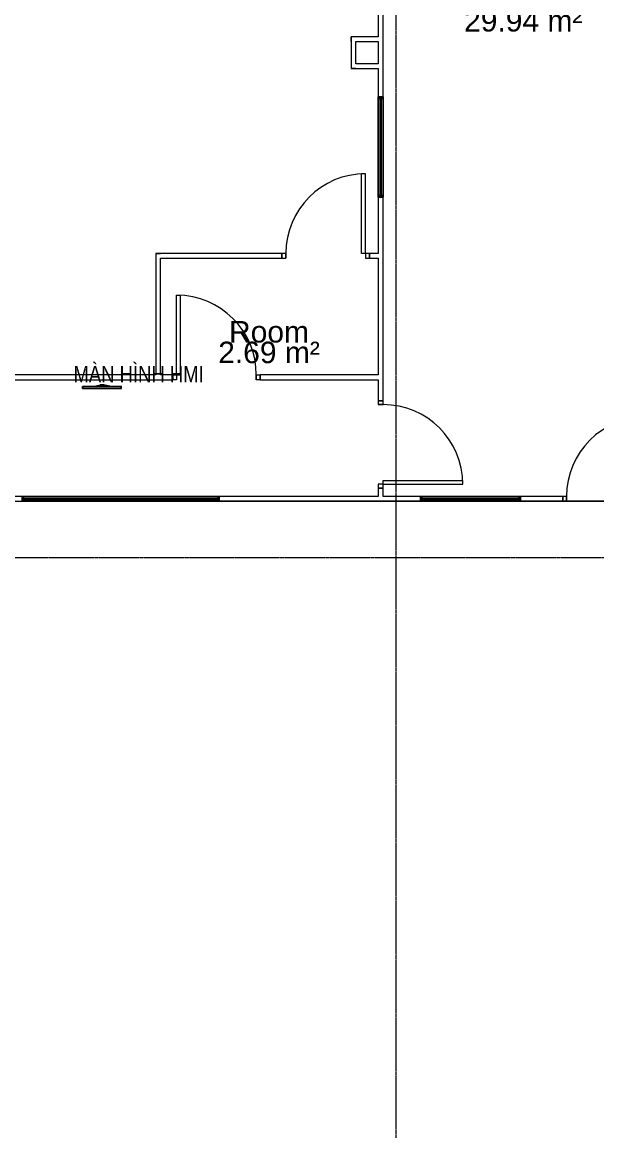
# Model space of a CAD drawing. Header units: millimetres. Extents: x -22227 to 20164, y 15335 to 61747.
# Drawn here: x -649 to 5268, y 38541 to 49946 of the extents above; entities that cross this region are included whole.
import ezdxf

# ---------------------------------------------------------------- set-up
doc = ezdxf.new("R2010")
doc.units = ezdxf.units.MM
doc.linetypes.add('Grid Line', pattern=[22.225, 12.7, -3.175, 3.175, -3.175])
for name, color, linetype, lineweight in [('A-AREA-IDEN', 7, 'Continuous', 9), ('A-DETL-GENF', 7, 'Continuous', 5), ('A-WALL', 7, 'Continuous', 9), ('E-ELEC-FIXT', 7, 'Continuous', 5), ('G-ANNO-TEXT', 7, 'Continuous', 9), ('S-GRID', 7, 'Continuous', 9)]:
    doc.layers.add(name, color=color, linetype=linetype, lineweight=lineweight)
for name, color, linetype, lineweight, true_color in [('A-DOOR', 5, 'Continuous', 9, 0x0000ff), ('A-FLOR', 7, 'Continuous', 9, 0x007f00), ('A-GLAZ', 7, 'Continuous', 9, 0x00007f)]:
    doc.layers.add(name, color=color, linetype=linetype, lineweight=lineweight, true_color=true_color)
doc.styles.add('Arial_1', font='arial.ttf', dxfattribs={"width": 0.8, "height": 170})
doc.styles.add('Arial_3', font='arial.ttf', dxfattribs={"height": 221})

# ---------------------------------------------------------------- blocks, each defined once
blk = doc.blocks.new('Cư_a đơn - _D5 _900x2200__TrongNha-1164426-MẶT BẰNG BỐ TRÍ THIẾT BỊ')
at = {"layer": 'A-DETL-GENF', "color": 253, "lineweight": 9, "true_color": 0xaaaaaa}
for p, q in [((370, 25), (370, 845)), ((410, 845), (370, 845)), ((410, 25), (410, 845)), ((410, 25), (370, 25))]:
    blk.add_line(p, q, dxfattribs=at)
blk.add_arc((410, 25), 820, 90, 180, dxfattribs=at)
at = {"layer": 'A-DOOR', "color": 161, "true_color": 0xaaaaff}
for p, q in [((-410, 25), (-450, 25)), ((-410, -25), (-410, 25)), ((450, 25), (410, 25)), ((410, 25), (410, -25)), ((-450, -25), (-410, -25)), ((410, -25), (450, -25))]:
    blk.add_line(p, q, dxfattribs=at)
at = {"layer": 'A-DOOR', "color": 254, "true_color": 0xccccff}
for p, q in [((-450, 25), (-450, -25)), ((-410, 25), (-450, 25)), ((-410, 25), (-410, -25)), ((410, 25), (410, -25)), ((450, 25), (410, 25)), ((450, -25), (450, 25)), ((-450, -25), (-410, -25)), ((410, -25), (450, -25))]:
    blk.add_line(p, q, dxfattribs=at)
at = {"layer": 'A-DOOR', "color": 254, "true_color": 0xe0e0ff}
for p, q in [((-450, 25), (-450, -25)), ((450, 25), (450, -25))]:
    blk.add_line(p, q, dxfattribs=at)
blk = doc.blocks.new('AK_OViewTuongPanel - 1000x1200-V6-MẶT BẰNG BỐ TRÍ THIẾT BỊ')
at = {"layer": 'A-GLAZ', "color": 254, "true_color": 0xe0e0ef}
for p, q in [((-515, 25), (-500, 25)), ((-500, 25), (-500, 5)), ((500, 25), (515, 25)), ((500, 5), (500, 25)), ((-500, -25), (-515, -25)), ((-500, -5), (-500, -25)), ((500, -25), (500, -5)), ((515, -25), (500, -25))]:
    blk.add_line(p, q, dxfattribs=at)
at = {"layer": 'A-GLAZ', "color": 7, "true_color": 0xececf5}
for p, q in [((-515, -25), (-515, 25)), ((-500, -5), (-500, 5)), ((-500, 5), (-500, -5)), ((500, 5), (500, -5)), ((500, -5), (500, 5)), ((515, 25), (515, -25))]:
    blk.add_line(p, q, dxfattribs=at)
at = {"layer": 'A-GLAZ', "color": 9, "true_color": 0xaaaad4}
for p, q in [((-515, 25), (-515, -25)), ((-500, 25), (-515, 25)), ((500, 25), (-500, 25)), ((-500, -25), (-500, 25)), ((500, 5), (-500, 5)), ((-500, 5), (-500, -5)), ((515, 25), (500, 25)), ((500, 25), (500, -25)), ((500, -5), (500, 5)), ((515, -25), (515, 25)), ((-515, -25), (-500, -25)), ((-500, -5), (500, -5)), ((-500, -25), (500, -25)), ((500, -25), (515, -25))]:
    blk.add_line(p, q, dxfattribs=at)
at = {"layer": 'A-GLAZ', "color": 254, "true_color": 0xcccce5}
for p, q in [((-500, 25), (500, 25)), ((-500, 5), (500, 5)), ((500, -5), (-500, -5)), ((500, -25), (-500, -25))]:
    blk.add_line(p, q, dxfattribs=at)
blk = doc.blocks.new('AK_OViewTuongPanel - 1000x1200-V9-MẶT BẰNG BỐ TRÍ THIẾT BỊ')
at = {"layer": 'A-GLAZ', "true_color": 0xaaaaaa}
h = blk.add_hatch(dxfattribs=at)
h.set_pattern_fill('FP_4', color=253, style=0, pattern_type=2)
h.set_pattern_definition([(127.5, (48661.94, -3042.8), (-166.40024, -5.44026), [11.4, -119.868, 11.4, -135.412, -140.335]), (127.5, (48661.94, -3042.8), (-166.40024, -5.44026), [-278.079, 11.4, -128.935]), (97.5, (48661.94, -3042.8), (-243.7204, 152.8377), [11.4, -59.416, 11.4, -106.914, -45.339]), (97.5, (48661.94, -3042.8), (-243.7204, 152.8377), [-189.128, 11.4, -33.939]), (57.5, (48661.94, -3149.02), (-0.48855, 268.9374), [11.4, -31.78, 11.4, -144.048, -202.946]), (57.5, (48661.94, -3149.02), (-0.48855, 268.9374), [-198.628, 11.4, -191.546]), (47.5, (48661.94, -3149.02), (-75.7959, 259.6092), [11.4, -10.19, 11.4, -90.505, -116.586]), (47.5, (48661.94, -3149.02), (-75.7959, 259.6092), [-123.495, 11.4, -105.186])])
h.paths.add_polyline_path([(515, -25), (515, 25), (500, 25), (500, -25)])
h.paths.add_polyline_path([(-500, 25), (-515, 25), (-515, -25), (-500, -25)])
at = {"layer": 'A-GLAZ', "color": 254, "true_color": 0xe0e0ef}
for p, q in [((-515, 25), (-500, 25)), ((-500, 25), (-500, 5)), ((500, 25), (515, 25)), ((500, 5), (500, 25)), ((-500, -25), (-515, -25)), ((-500, -5), (-500, -25)), ((500, -25), (500, -5)), ((515, -25), (500, -25))]:
    blk.add_line(p, q, dxfattribs=at)
at = {"layer": 'A-GLAZ', "color": 7, "true_color": 0xececf5}
for p, q in [((-515, -25), (-515, 25)), ((-500, -5), (-500, 5)), ((-500, 5), (-500, -5)), ((500, 5), (500, -5)), ((500, -5), (500, 5)), ((515, 25), (515, -25))]:
    blk.add_line(p, q, dxfattribs=at)
at = {"layer": 'A-GLAZ', "color": 9, "true_color": 0xaaaad4}
for p, q in [((-515, 25), (-515, -25)), ((-500, 25), (-515, 25)), ((500, 25), (-500, 25)), ((-500, -25), (-500, 25)), ((500, 5), (-500, 5)), ((-500, 5), (-500, -5)), ((515, 25), (500, 25)), ((500, 25), (500, -25)), ((500, -5), (500, 5)), ((515, -25), (515, 25)), ((-515, -25), (-500, -25)), ((-500, -5), (500, -5)), ((-500, -25), (500, -25)), ((500, -25), (515, -25))]:
    blk.add_line(p, q, dxfattribs=at)
at = {"layer": 'A-GLAZ', "color": 254, "true_color": 0xcccce5}
for p, q in [((-500, 25), (500, 25)), ((-500, 5), (500, 5)), ((500, -5), (-500, -5)), ((500, -25), (-500, -25))]:
    blk.add_line(p, q, dxfattribs=at)
blk = doc.blocks.new('AK_OViewTuongPanel - 2000x1200-V23-MẶT BẰNG BỐ TRÍ THIẾT BỊ')
at = {"layer": 'A-GLAZ', "color": 9, "true_color": 0xaaaad4}
for p, q in [((-1015, 25), (-1015, -25)), ((-1000, 25), (-1015, 25)), ((-1000, -25), (-1000, 25)), ((1000, 25), (-1000, 25)), ((1000, 5), (-1000, 5)), ((-1000, 5), (-1000, -5)), ((1015, 25), (1000, 25)), ((1000, 25), (1000, -25)), ((1000, -5), (1000, 5)), ((1015, -25), (1015, 25)), ((-1015, -25), (-1000, -25)), ((-1000, -5), (1000, -5)), ((-1000, -25), (1000, -25)), ((1000, -25), (1015, -25))]:
    blk.add_line(p, q, dxfattribs=at)
at = {"layer": 'A-GLAZ', "color": 7, "true_color": 0xececf5}
for p, q in [((-1015, -25), (-1015, 25)), ((-1000, -5), (-1000, 5)), ((-1000, 5), (-1000, -5)), ((1000, 5), (1000, -5)), ((1000, -5), (1000, 5)), ((1015, 25), (1015, -25))]:
    blk.add_line(p, q, dxfattribs=at)
at = {"layer": 'A-GLAZ', "color": 254, "true_color": 0xe0e0ef}
for p, q in [((-1015, 25), (-1000, 25)), ((-1000, 25), (-1000, 5)), ((1000, 25), (1015, 25)), ((1000, 5), (1000, 25)), ((-1000, -25), (-1015, -25)), ((-1000, -5), (-1000, -25)), ((1000, -25), (1000, -5)), ((1015, -25), (1000, -25))]:
    blk.add_line(p, q, dxfattribs=at)
at = {"layer": 'A-GLAZ', "color": 254, "true_color": 0xcccce5}
for p, q in [((-1000, 25), (1000, 25)), ((-1000, 5), (1000, 5)), ((1000, -5), (-1000, -5)), ((1000, -25), (-1000, -25))]:
    blk.add_line(p, q, dxfattribs=at)
blk = doc.blocks.new('Cư_a đơn - _D5 _900x2200__TrongNha-1164036-MẶT BẰNG BỐ TRÍ THIẾT BỊ')
at = {"layer": 'A-DETL-GENF', "color": 253, "lineweight": 9, "true_color": 0xaaaaaa}
for p, q in [((410, -25), (370, -25)), ((370, -25), (370, -845)), ((410, -25), (410, -845)), ((410, -845), (370, -845))]:
    blk.add_line(p, q, dxfattribs=at)
blk.add_arc((410, -25), 820, 180, 270, dxfattribs=at)
at = {"layer": 'A-DOOR', "color": 254, "true_color": 0xccccff}
for p, q in [((-450, -25), (-450, 25)), ((-450, 25), (-410, 25)), ((-410, -25), (-410, 25)), ((410, 25), (450, 25)), ((410, -25), (410, 25)), ((450, 25), (450, -25)), ((-410, -25), (-450, -25)), ((450, -25), (410, -25))]:
    blk.add_line(p, q, dxfattribs=at)
at = {"layer": 'A-DOOR', "color": 161, "true_color": 0xaaaaff}
for p, q in [((-450, 25), (-410, 25)), ((-410, 25), (-410, -25)), ((410, -25), (410, 25)), ((410, 25), (450, 25)), ((-410, -25), (-450, -25)), ((450, -25), (410, -25))]:
    blk.add_line(p, q, dxfattribs=at)
at = {"layer": 'A-DOOR', "color": 254, "true_color": 0xe0e0ff}
for p, q in [((-450, -25), (-450, 25)), ((450, -25), (450, 25))]:
    blk.add_line(p, q, dxfattribs=at)
blk = doc.blocks.new('TV_LED_Wall_Mount_120_BIMLib - 42_-V168-MẶT BẰNG BỐ TRÍ THIẾT BỊ')
at = {"layer": 'E-ELEC-FIXT', "lineweight": 9}
for p, q in [((-17, 115), (-18, 115)), ((-18, 115), (-17, 115)), ((-17, 115), (-18, 115)), ((-18, 115), (-17, 115)), ((-18, 114), (-18, 115)), ((-18, 114), (-18, 115)), ((-17, 115), (-18, 115)), ((-18, 115), (-17, 115)), ((-17, 115), (-18, 115)), ((-18, 115), (-17, 115)), ((-18, 114), (-18, 115)), ((-18, 114), (-18, 115)), ((-17, 115), (-16, 115)), ((-16, 115), (-17, 115)), ((-17, 115), (-15, 115)), ((-15, 115), (-17, 115)), ((-17, 115), (-17, 114)), ((-17, 114), (-17, 115)), ((-17, 114), (-17, 115)), ((-17, 114), (-17, 115)), ((-17, 115), (-16, 115)), ((-16, 115), (-17, 115)), ((-17, 115), (-15, 115)), ((-15, 115), (-17, 115)), ((-17, 115), (-17, 114)), ((-17, 114), (-17, 115)), ((-17, 114), (-17, 115)), ((-17, 114), (-17, 115)), ((-16, 115), (-15, 115)), ((-15, 115), (-16, 115)), ((-16, 114), (-16, 115)), ((-16, 114), (-16, 115)), ((-16, 115), (-15, 115)), ((-15, 115), (-16, 115)), ((-16, 114), (-16, 115)), ((-16, 114), (-16, 115)), ((-15, 115), (-14, 115)), ((-14, 115), (-15, 115)), ((-15, 115), (-14, 115)), ((-14, 115), (-15, 115)), ((-15, 114), (-15, 115)), ((-15, 114), (-15, 115)), ((-15, 114), (-15, 115)), ((-15, 114), (-15, 115)), ((-15, 115), (-14, 115)), ((-14, 115), (-15, 115)), ((-15, 115), (-14, 115)), ((-14, 115), (-15, 115)), ((-15, 114), (-15, 115)), ((-15, 114), (-15, 115)), ((-15, 114), (-15, 115)), ((-15, 114), (-15, 115)), ((-14, 115), (-13, 115)), ((-13, 115), (-14, 115)), ((-14, 115), (-13, 115)), ((-13, 115), (-14, 115)), ((-14, 114), (-14, 115)), ((-14, 114), (-14, 115)), ((-14, 114), (-14, 115)), ((-14, 114), (-14, 115)), ((-14, 115), (-13, 115)), ((-13, 115), (-14, 115)), ((-14, 115), (-13, 115)), ((-13, 115), (-14, 115)), ((-14, 114), (-14, 115)), ((-14, 114), (-14, 115)), ((-14, 114), (-14, 115)), ((-14, 114), (-14, 115)), ((-13, 115), (-13, 115)), ((-13, 115), (-13, 115)), ((-13, 115), (-12, 115)), ((-12, 115), (-13, 115)), ((-13, 114), (-13, 115)), ((-13, 114), (-13, 115)), ((-13, 114), (-13, 115)), ((-13, 114), (-13, 115)), ((-13, 114), (-13, 115)), ((-13, 115), (-13, 115)), ((-13, 115), (-13, 115)), ((-13, 115), (-12, 115)), ((-12, 115), (-13, 115)), ((-13, 114), (-13, 115)), ((-13, 114), (-13, 115)), ((-13, 114), (-13, 115)), ((-13, 114), (-13, 115)), ((-13, 114), (-13, 115)), ((-12, 114), (-12, 115)), ((-12, 114), (-12, 115)), ((-10, 115), (-11, 115)), ((-11, 115), (-10, 115)), ((-11, 114), (-11, 115)), ((-11, 114), (-11, 115)), ((-10, 115), (-11, 115)), ((-11, 115), (-10, 115)), ((-11, 114), (-11, 115)), ((-11, 114), (-11, 115)), ((-10, 115), (-10, 114)), ((-10, 114), (-10, 115)), ((-10, 115), (-10, 114)), ((-10, 114), (-10, 115)), ((-8, 115), (-9, 115)), ((-9, 115), (-8, 115)), ((-8, 115), (-9, 115)), ((-9, 115), (-9, 115)), ((-9, 115), (-8, 115)), ((-9, 114), (-9, 115)), ((-9, 114), (-9, 115)), ((-9, 114), (-9, 115)), ((-8, 115), (-9, 115)), ((-9, 115), (-8, 115)), ((-8, 115), (-9, 115)), ((-9, 115), (-9, 115)), ((-9, 115), (-8, 115)), ((-9, 114), (-9, 115)), ((-9, 114), (-9, 115)), ((-9, 114), (-9, 115)), ((-7, 115), (-8, 115)), ((-8, 115), (-7, 115)), ((-7, 115), (-8, 115)), ((-8, 115), (-7, 115)), ((-8, 114), (-8, 115)), ((-8, 114), (-8, 115)), ((-8, 114), (-8, 115)), ((-8, 114), (-8, 115)), ((-7, 115), (-8, 115)), ((-8, 115), (-7, 115)), ((-7, 115), (-8, 115)), ((-8, 115), (-7, 115)), ((-8, 114), (-8, 115)), ((-8, 114), (-8, 115)), ((-8, 114), (-8, 115)), ((-8, 114), (-8, 115)), ((-5, 115), (-7, 115)), ((-7, 115), (-7, 115)), ((-7, 115), (-6, 115)), ((-5, 115), (-7, 115)), ((-7, 115), (-7, 115)), ((-7, 115), (-4, 115)), ((-7, 115), (-7, 114)), ((-7, 114), (-7, 115)), ((-7, 114), (-7, 115)), ((-7, 114), (-7, 115)), ((-7, 114), (-7, 115)), ((-7, 114), (-7, 115)), ((-5, 115), (-7, 115)), ((-7, 115), (-7, 115)), ((-7, 115), (-6, 115)), ((-5, 115), (-7, 115)), ((-7, 115), (-7, 115)), ((-7, 115), (-4, 115)), ((-7, 115), (-7, 114)), ((-7, 114), (-7, 115)), ((-7, 114), (-7, 115)), ((-7, 114), (-7, 115)), ((-7, 114), (-7, 115)), ((-7, 114), (-7, 115)), ((-6, 115), (-5, 115)), ((-6, 114), (-6, 115)), ((-6, 115), (-5, 115)), ((-6, 114), (-6, 115)), ((-4, 115), (-5, 115)), ((-5, 115), (-5, 114)), ((-5, 114), (-5, 115)), ((-5, 114), (-5, 115)), ((-5, 114), (-5, 115)), ((-4, 115), (-5, 115)), ((-5, 115), (-5, 114)), ((-5, 114), (-5, 115)), ((-5, 114), (-5, 115)), ((-5, 114), (-5, 115)), ((-4, 114), (-4, 115)), ((-4, 114), (-4, 115)), ((-4, 114), (-4, 115)), ((-4, 114), (-4, 115)), ((2, 115), (-3, 115)), ((-3, 115), (1, 115)), ((-3, 114), (-3, 115)), ((-3, 114), (-3, 115)), ((2, 115), (-3, 115)), ((-3, 115), (1, 115)), ((-3, 114), (-3, 115)), ((-3, 114), (-3, 115)), ((1, 115), (-2, 115)), ((-2, 115), (1, 115)), ((1, 115), (-2, 115)), ((-2, 115), (2, 115)), ((-2, 114), (-2, 115)), ((-2, 114), (-2, 115)), ((-2, 114), (-2, 115)), ((-2, 114), (-2, 115)), ((1, 115), (-2, 115)), ((-2, 115), (1, 115)), ((1, 115), (-2, 115)), ((-2, 115), (2, 115)), ((-2, 114), (-2, 115)), ((-2, 114), (-2, 115)), ((-2, 114), (-2, 115)), ((-2, 114), (-2, 115)), ((1, 114), (1, 115)), ((1, 114), (1, 115)), ((1, 114), (1, 115)), ((1, 114), (1, 115)), ((1, 114), (1, 115)), ((1, 114), (1, 115)), ((1, 114), (1, 115)), ((1, 114), (1, 115)), ((2, 115), (2, 114)), ((2, 114), (2, 115)), ((2, 115), (2, 114)), ((2, 114), (2, 115)), ((4, 115), (3, 115)), ((3, 115), (4, 115)), ((3, 114), (3, 115)), ((3, 114), (3, 115)), ((4, 115), (3, 115)), ((3, 115), (4, 115)), ((3, 114), (3, 115)), ((3, 114), (3, 115)), ((8, 115), (4, 115)), ((4, 115), (8, 115)), ((4, 114), (4, 115)), ((4, 114), (4, 115)), ((4, 114), (4, 115)), ((8, 115), (4, 115)), ((4, 115), (8, 115)), ((4, 114), (4, 115)), ((4, 114), (4, 115)), ((4, 114), (4, 115)), ((8, 115), (8, 115)), ((8, 115), (8, 115)), ((8, 115), (8, 114)), ((8, 114), (8, 115)), ((8, 114), (8, 115)), ((8, 114), (8, 115)), ((8, 114), (8, 115)), ((8, 115), (8, 115)), ((8, 115), (8, 115)), ((8, 115), (8, 114)), ((8, 114), (8, 115)), ((8, 114), (8, 115)), ((8, 114), (8, 115)), ((8, 114), (8, 115)), ((14, 115), (10, 115)), ((10, 115), (14, 115)), ((14, 115), (10, 115)), ((10, 115), (14, 115)), ((14, 115), (10, 115)), ((10, 115), (14, 115)), ((10, 114), (10, 115)), ((10, 114), (10, 115)), ((10, 114), (10, 115)), ((10, 114), (10, 115)), ((10, 114), (10, 115)), ((10, 114), (10, 115)), ((14, 115), (10, 115)), ((10, 115), (14, 115)), ((14, 115), (10, 115)), ((10, 115), (14, 115)), ((14, 115), (10, 115)), ((10, 115), (14, 115)), ((10, 114), (10, 115)), ((10, 114), (10, 115)), ((10, 114), (10, 115)), ((10, 114), (10, 115)), ((10, 114), (10, 115)), ((10, 114), (10, 115)), ((14, 115), (14, 114)), ((14, 114), (14, 115)), ((14, 114), (14, 115)), ((14, 114), (14, 115)), ((14, 114), (14, 115)), ((14, 114), (14, 115)), ((14, 115), (14, 114)), ((14, 114), (14, 115)), ((14, 114), (14, 115)), ((14, 114), (14, 115)), ((14, 114), (14, 115)), ((14, 114), (14, 115)), ((18, 115), (16, 115)), ((16, 115), (17, 115)), ((17, 115), (16, 115)), ((16, 115), (16, 115)), ((16, 115), (17, 115)), ((17, 115), (16, 115)), ((16, 115), (18, 115)), ((16, 114), (16, 115)), ((16, 114), (16, 115)), ((16, 114), (16, 115)), ((16, 114), (16, 115)), ((16, 114), (16, 115)), ((16, 114), (16, 115)), ((18, 115), (16, 115)), ((16, 115), (17, 115)), ((17, 115), (16, 115)), ((16, 115), (16, 115)), ((16, 115), (17, 115)), ((17, 115), (16, 115)), ((16, 115), (18, 115)), ((16, 114), (16, 115)), ((16, 114), (16, 115)), ((16, 114), (16, 115)), ((16, 114), (16, 115)), ((16, 114), (16, 115)), ((16, 114), (16, 115)), ((17, 115), (18, 115)), ((18, 115), (17, 115)), ((17, 115), (18, 115)), ((18, 115), (17, 115)), ((17, 114), (17, 115)), ((17, 114), (17, 115)), ((17, 114), (17, 115)), ((17, 114), (17, 115)), ((17, 115), (18, 115)), ((18, 115), (17, 115)), ((17, 115), (18, 115)), ((18, 115), (17, 115)), ((17, 114), (17, 115)), ((17, 114), (17, 115)), ((17, 114), (17, 115)), ((17, 114), (17, 115)), ((18, 115), (20, 115)), ((19, 115), (18, 115)), ((18, 115), (20, 115)), ((20, 115), (18, 115)), ((18, 115), (18, 114)), ((18, 114), (18, 115)), ((18, 114), (18, 115)), ((18, 114), (18, 115)), ((18, 114), (18, 115)), ((18, 114), (18, 115)), ((18, 115), (20, 115)), ((19, 115), (18, 115)), ((18, 115), (20, 115)), ((20, 115), (18, 115)), ((18, 115), (18, 114)), ((18, 114), (18, 115)), ((18, 114), (18, 115)), ((18, 114), (18, 115)), ((18, 114), (18, 115)), ((18, 114), (18, 115)), ((20, 115), (19, 115)), ((19, 114), (19, 115)), ((20, 115), (19, 115)), ((19, 114), (19, 115)), ((20, 115), (20, 115)), ((20, 115), (21, 115)), ((21, 115), (20, 115)), ((20, 115), (21, 115)), ((21, 115), (20, 115)), ((20, 114), (20, 115)), ((20, 114), (20, 115)), ((20, 114), (20, 115)), ((20, 114), (20, 115)), ((20, 114), (20, 115)), ((20, 115), (20, 115)), ((20, 115), (21, 115)), ((21, 115), (20, 115)), ((20, 115), (21, 115)), ((21, 115), (20, 115)), ((20, 114), (20, 115)), ((20, 114), (20, 115)), ((20, 114), (20, 115)), ((20, 114), (20, 115)), ((20, 114), (20, 115)), ((21, 115), (22, 115)), ((22, 115), (21, 115)), ((21, 114), (21, 115)), ((21, 114), (21, 115)), ((21, 114), (21, 115)), ((21, 115), (22, 115)), ((22, 115), (21, 115)), ((21, 114), (21, 115)), ((21, 114), (21, 115)), ((21, 114), (21, 115)), ((22, 114), (22, 115)), ((22, 114), (22, 115)), ((198, 114), (-202, 114)), ((-202, 114), (198, 114)), ((-202, 114), (-202, 95)), ((-202, 114), (-202, 95)), ((198, 114), (-202, 114)), ((-202, 114), (198, 114)), ((-202, 114), (-202, 95)), ((-202, 114), (-202, 95)), ((198, 95), (-202, 95)), ((-202, 95), (198, 95)), ((198, 95), (-202, 95)), ((-202, 95), (198, 95)), ((195, 114), (-198, 114)), ((-198, 114), (195, 114)), ((-198, 114), (-198, 95)), ((-198, 114), (-198, 95)), ((195, 114), (-198, 114)), ((-198, 114), (195, 114)), ((-198, 114), (-198, 95)), ((-198, 114), (-198, 95)), ((195, 114), (-198, 114)), ((-198, 114), (195, 114)), ((-198, 114), (-198, 95)), ((-198, 114), (-198, 95)), ((195, 114), (-198, 114)), ((-198, 114), (195, 114)), ((-198, 114), (-198, 95)), ((-198, 114), (-198, 95)), ((195, 95), (-198, 95)), ((-198, 95), (195, 95)), ((195, 95), (-198, 95)), ((-198, 95), (195, 95)), ((195, 95), (-198, 95)), ((-198, 95), (195, 95)), ((195, 95), (-198, 95)), ((-198, 95), (195, 95)), ((-97, 95), (-21, 76)), ((-21, 76), (-97, 95)), ((94, 95), (-97, 95)), ((-97, 95), (94, 95)), ((-97, 95), (-21, 76)), ((-21, 76), (-97, 95)), ((94, 95), (-97, 95)), ((-97, 95), (94, 95)), ((-21, 76), (17, 76)), ((17, 76), (-21, 76)), ((-21, 76), (17, 76)), ((17, 76), (-21, 76)), ((-17, 114), (-18, 114)), ((-18, 114), (-17, 114)), ((-17, 114), (-18, 114)), ((-18, 114), (-17, 114)), ((-17, 114), (-18, 114)), ((-18, 114), (-17, 114)), ((-17, 114), (-18, 114)), ((-18, 114), (-17, 114)), ((-17, 114), (-15, 114)), ((-15, 114), (-17, 114)), ((-17, 114), (-16, 114)), ((-16, 114), (-17, 114)), ((-17, 114), (-15, 114)), ((-15, 114), (-17, 114)), ((-17, 114), (-16, 114)), ((-16, 114), (-17, 114)), ((-16, 114), (-15, 114)), ((-15, 114), (-16, 114)), ((-16, 114), (-15, 114)), ((-15, 114), (-16, 114)), ((-15, 114), (-14, 114)), ((-14, 114), (-15, 114)), ((-15, 114), (-14, 114)), ((-14, 114), (-15, 114)), ((-15, 114), (-14, 114)), ((-14, 114), (-15, 114)), ((-15, 114), (-14, 114)), ((-14, 114), (-15, 114)), ((-14, 114), (-13, 114)), ((-13, 114), (-14, 114)), ((-14, 114), (-13, 114)), ((-13, 114), (-14, 114)), ((-14, 114), (-13, 114)), ((-13, 114), (-14, 114)), ((-14, 114), (-13, 114)), ((-13, 114), (-14, 114)), ((-13, 114), (-12, 114)), ((-12, 114), (-13, 114)), ((-13, 114), (-13, 114)), ((-13, 114), (-13, 114)), ((-13, 114), (-12, 114)), ((-12, 114), (-13, 114)), ((-13, 114), (-13, 114)), ((-13, 114), (-13, 114)), ((-10, 114), (-11, 114)), ((-11, 114), (-10, 114)), ((-10, 114), (-11, 114)), ((-11, 114), (-10, 114)), ((-8, 114), (-9, 114)), ((-9, 114), (-9, 114)), ((-9, 114), (-8, 114)), ((-8, 114), (-9, 114)), ((-9, 114), (-8, 114)), ((-8, 114), (-9, 114)), ((-9, 114), (-9, 114)), ((-9, 114), (-8, 114)), ((-8, 114), (-9, 114)), ((-9, 114), (-8, 114)), ((-7, 114), (-8, 114)), ((-8, 114), (-7, 114)), ((-7, 114), (-8, 114)), ((-8, 114), (-7, 114)), ((-7, 114), (-8, 114)), ((-8, 114), (-7, 114)), ((-7, 114), (-8, 114)), ((-8, 114), (-7, 114)), ((-4, 114), (-7, 114)), ((-7, 114), (-7, 114)), ((-7, 114), (-5, 114)), ((-6, 114), (-7, 114)), ((-7, 114), (-7, 114)), ((-7, 114), (-5, 114)), ((-4, 114), (-7, 114)), ((-7, 114), (-7, 114)), ((-7, 114), (-5, 114)), ((-6, 114), (-7, 114)), ((-7, 114), (-7, 114)), ((-7, 114), (-5, 114)), ((-5, 114), (-6, 114)), ((-5, 114), (-6, 114)), ((-5, 114), (-4, 114)), ((-5, 114), (-4, 114)), ((1, 114), (-3, 114)), ((-3, 114), (2, 114)), ((1, 114), (-3, 114)), ((-3, 114), (2, 114)), ((2, 114), (-2, 114)), ((-2, 114), (1, 114)), ((1, 114), (-2, 114)), ((-2, 114), (1, 114)), ((2, 114), (-2, 114)), ((-2, 114), (1, 114)), ((1, 114), (-2, 114)), ((-2, 114), (1, 114)), ((4, 114), (3, 114)), ((3, 114), (4, 114)), ((4, 114), (3, 114)), ((3, 114), (4, 114)), ((8, 114), (4, 114)), ((4, 114), (8, 114)), ((8, 114), (4, 114)), ((4, 114), (8, 114)), ((8, 114), (8, 114)), ((8, 114), (8, 114)), ((8, 114), (8, 114)), ((8, 114), (8, 114)), ((14, 114), (10, 114)), ((10, 114), (14, 114)), ((14, 114), (10, 114)), ((10, 114), (14, 114)), ((14, 114), (10, 114)), ((10, 114), (14, 114)), ((14, 114), (10, 114)), ((10, 114), (14, 114)), ((14, 114), (10, 114)), ((10, 114), (14, 114)), ((14, 114), (10, 114)), ((10, 114), (14, 114)), ((18, 114), (16, 114)), ((16, 114), (17, 114)), ((17, 114), (16, 114)), ((16, 114), (16, 114)), ((16, 114), (17, 114)), ((17, 114), (16, 114)), ((16, 114), (18, 114)), ((18, 114), (16, 114)), ((16, 114), (17, 114)), ((17, 114), (16, 114)), ((16, 114), (16, 114)), ((16, 114), (17, 114)), ((17, 114), (16, 114)), ((16, 114), (18, 114)), ((17, 114), (18, 114)), ((18, 114), (17, 114)), ((17, 114), (18, 114)), ((18, 114), (17, 114)), ((17, 114), (18, 114)), ((18, 114), (17, 114)), ((17, 114), (18, 114)), ((18, 114), (17, 114)), ((94, 95), (17, 76)), ((94, 95), (17, 76)), ((94, 95), (17, 76)), ((94, 95), (17, 76)), ((18, 114), (20, 114)), ((20, 114), (18, 114)), ((18, 114), (19, 114)), ((20, 114), (18, 114)), ((18, 114), (20, 114)), ((20, 114), (18, 114)), ((18, 114), (19, 114)), ((20, 114), (18, 114)), ((19, 114), (20, 114)), ((19, 114), (20, 114)), ((20, 114), (21, 114)), ((21, 114), (20, 114)), ((20, 114), (21, 114)), ((21, 114), (20, 114)), ((20, 114), (20, 114)), ((20, 114), (21, 114)), ((21, 114), (20, 114)), ((20, 114), (21, 114)), ((21, 114), (20, 114)), ((20, 114), (20, 114)), ((21, 114), (22, 114)), ((22, 114), (21, 114)), ((21, 114), (22, 114)), ((22, 114), (21, 114)), ((195, 95), (195, 114)), ((195, 114), (195, 95)), ((195, 95), (195, 114)), ((195, 114), (195, 95)), ((195, 95), (195, 114)), ((195, 114), (195, 95)), ((195, 95), (195, 114)), ((195, 114), (195, 95)), ((198, 95), (198, 114)), ((198, 114), (198, 95)), ((198, 95), (198, 114)), ((198, 114), (198, 95))]:
    blk.add_line(p, q, dxfattribs=at)
blk = doc.blocks.new('AK-SGS-M3-A_rvt-1-MẶT BẰNG BỐ TRÍ THIẾT BỊ')
at = {"layer": 'A-WALL', "color": 253, "true_color": 0xaaaaaa}
for p, q in [((3018, 50627), (3018, 49796)), ((3068, 49177), (3068, 50627)), ((3018, 49796), (2737, 49796)), ((2737, 49796), (2737, 49746)), ((2737, 49746), (2737, 49469)), ((2787, 49746), (3018, 49746)), ((2787, 49519), (2787, 49746)), ((3018, 49746), (3018, 49519)), ((3018, 49519), (2787, 49519)), ((2737, 49469), (2787, 49469)), ((2787, 49469), (3018, 49469)), ((3018, 49469), (3018, 49177)), ((3018, 48147), (3018, 47567)), ((3068, 46052), (3068, 48147)), ((777, 47567), (727, 47567)), ((727, 47567), (727, 46317)), ((2026, 47567), (777, 47567)), ((2026, 47517), (2026, 47567)), ((3018, 47567), (2926, 47567)), ((2926, 47567), (2926, 47517)), ((777, 46317), (777, 47517)), ((777, 47517), (2026, 47517)), ((2926, 47517), (3018, 47517)), ((3018, 47517), (3018, 46317)), ((727, 46317), (-1459, 46317)), ((902, 46317), (777, 46317)), ((902, 46267), (902, 46317)), ((3018, 46317), (1802, 46317)), ((1802, 46317), (1802, 46267)), ((-1459, 46267), (902, 46267)), ((1802, 46267), (3018, 46267)), ((3018, 46267), (3018, 46052)), ((3018, 46052), (3068, 46052)), ((-649, 45067), (-1424, 45067)), ((3018, 45067), (1381, 45067)), ((3018, 45152), (3018, 45067)), ((3068, 45152), (3018, 45152)), ((3068, 45067), (3068, 45152)), ((3451, 45067), (3068, 45067)), ((4916, 45067), (4481, 45067)), ((4916, 45017), (4916, 45067)), ((-1424, 45017), (-649, 45017)), ((1381, 45017), (3451, 45017)), ((4481, 45017), (4916, 45017))]:
    blk.add_line(p, q, dxfattribs=at)
at = {"layer": 'A-WALL', "color": 254, "true_color": 0xcccccc}
for p, q in [((3018, 49946), (3018, 49796)), ((3068, 49177), (3068, 49946)), ((3018, 49796), (2737, 49796)), ((2737, 49746), (2737, 49796)), ((2737, 49746), (2737, 49469)), ((2787, 49746), (3018, 49746)), ((2787, 49519), (2787, 49746)), ((3018, 49746), (3018, 49519)), ((3018, 49519), (2787, 49519)), ((2787, 49469), (2737, 49469)), ((2787, 49469), (3018, 49469)), ((3018, 49469), (3018, 49177)), ((3018, 48162), (3018, 49162)), ((3068, 49162), (3068, 48162)), ((3018, 48147), (3018, 47567)), ((3068, 46052), (3068, 48147)), ((727, 47567), (777, 47567)), ((727, 47567), (727, 46317)), ((2026, 47567), (777, 47567)), ((3018, 47567), (2926, 47567)), ((777, 46317), (777, 47517)), ((777, 47517), (2026, 47517)), ((2926, 47517), (3018, 47517)), ((3018, 47517), (3018, 46317)), ((727, 46317), (-1459, 46317)), ((902, 46317), (777, 46317)), ((3018, 46317), (1802, 46317)), ((-1459, 46267), (902, 46267)), ((1802, 46267), (3018, 46267)), ((3018, 46267), (3018, 46052)), ((-634, 45067), (1366, 45067)), ((3018, 45067), (1381, 45067)), ((3018, 45152), (3018, 45067)), ((3068, 45067), (3068, 45152)), ((3451, 45067), (3068, 45067)), ((3466, 45067), (4466, 45067)), ((4916, 45067), (4481, 45067)), ((1366, 45017), (-634, 45017)), ((1381, 45017), (3451, 45017)), ((4466, 45017), (3466, 45017)), ((4481, 45017), (4916, 45017))]:
    blk.add_line(p, q, dxfattribs=at)
at = {"layer": 'A-WALL', "color": 254, "true_color": 0xe0e0e0}
for p, q in [((3018, 49177), (3068, 49177)), ((3018, 49162), (3018, 49177)), ((3018, 49162), (3018, 48162)), ((3068, 49177), (3068, 49162)), ((3068, 48162), (3068, 49162)), ((3018, 48147), (3018, 48162)), ((3068, 48147), (3018, 48147)), ((3068, 48162), (3068, 48147)), ((2026, 47567), (2026, 47517)), ((2926, 47517), (2926, 47567)), ((902, 46317), (902, 46267)), ((1802, 46267), (1802, 46317)), ((3068, 46052), (3018, 46052)), ((-649, 45017), (-649, 45067)), ((-649, 45067), (-634, 45067)), ((1366, 45067), (-634, 45067)), ((1366, 45067), (1381, 45067)), ((1381, 45067), (1381, 45017)), ((3018, 45152), (3068, 45152)), ((3451, 45017), (3451, 45067)), ((3451, 45067), (3466, 45067)), ((4466, 45067), (3466, 45067)), ((4466, 45067), (4481, 45067)), ((4481, 45067), (4481, 45017)), ((4916, 45067), (4916, 45017)), ((-634, 45017), (-649, 45017)), ((-634, 45017), (1366, 45017)), ((1381, 45017), (1366, 45017)), ((3466, 45017), (3451, 45017)), ((3466, 45017), (4466, 45017)), ((4481, 45017), (4466, 45017))]:
    blk.add_line(p, q, dxfattribs=at)
at = {"layer": 'A-WALL', "color": 7, "true_color": 0xececec}
for p, q in [((3018, 49177), (3018, 49162)), ((3018, 49177), (3068, 49177)), ((3068, 49162), (3068, 49177)), ((3018, 48162), (3018, 48147)), ((3068, 48147), (3018, 48147)), ((3068, 48147), (3068, 48162)), ((-649, 45017), (-649, 45067)), ((-634, 45067), (-649, 45067)), ((1381, 45067), (1366, 45067)), ((1381, 45067), (1381, 45017)), ((3451, 45017), (3451, 45067)), ((3466, 45067), (3451, 45067)), ((4481, 45067), (4466, 45067)), ((4481, 45067), (4481, 45017)), ((-649, 45017), (-634, 45017)), ((1366, 45017), (1381, 45017)), ((3451, 45017), (3466, 45017)), ((4466, 45017), (4481, 45017))]:
    blk.add_line(p, q, dxfattribs=at)
at = {"layer": 'A-DOOR', "color": 9, "lineweight": 9, "true_color": 0xaaaad4}
for p in [(2476, 47542), (5366, 45042)]:
    blk.add_blockref('Cư_a đơn - _D5 _900x2200__TrongNha-1164426-MẶT BẰNG BỐ TRÍ THIẾT BỊ', p, dxfattribs=at)
for name, p, rotation in [('Cư_a đơn - _D5 _900x2200__TrongNha-1164036-MẶT BẰNG BỐ TRÍ THIẾT BỊ', (1352, 46292), 180), ('Cư_a đơn - _D5 _900x2200__TrongNha-1164426-MẶT BẰNG BỐ TRÍ THIẾT BỊ', (3043, 45602), 269.9999999999999)]:
    blk.add_blockref(name, p, dxfattribs=dict(at, rotation=rotation))
at = {"layer": 'A-GLAZ', "color": 9, "lineweight": 9, "true_color": 0xaaaad4}
for name, p, rotation in [('AK_OViewTuongPanel - 1000x1200-V9-MẶT BẰNG BỐ TRÍ THIẾT BỊ', (3043, 48662), 269.9999999999999), ('AK_OViewTuongPanel - 2000x1200-V23-MẶT BẰNG BỐ TRÍ THIẾT BỊ', (366, 45042), 180)]:
    blk.add_blockref(name, p, dxfattribs=dict(at, rotation=rotation))
blk.add_blockref('AK_OViewTuongPanel - 1000x1200-V6-MẶT BẰNG BỐ TRÍ THIẾT BỊ', (3966, 45042), dxfattribs=at)
at = {"layer": 'E-ELEC-FIXT', "lineweight": 9, "rotation": 180}
blk.add_blockref('TV_LED_Wall_Mount_120_BIMLib - 42_-V168-MẶT BẰNG BỐ TRÍ THIẾT BỊ', (172, 46292), dxfattribs=at)
blk = doc.blocks.new('AK-SGS-M3-Hrvt_rvt-1-MẶT BẰNG BỐ TRÍ THIẾT BỊ')
at = {"layer": 'A-FLOR', "color": 7, "true_color": 0xf3f9f3}
for p, q in [((-634, 45017), (-649, 45017)), ((1381, 45017), (1366, 45017)), ((3466, 45017), (3451, 45017)), ((4481, 45017), (4466, 45017))]:
    blk.add_line(p, q, dxfattribs=at)
at = {"layer": 'A-FLOR', "color": 7, "true_color": 0xecf5ec}
for p, q in [((-649, 45017), (-634, 45017)), ((1366, 45017), (-634, 45017)), ((1366, 45017), (1381, 45017)), ((3451, 45017), (3466, 45017)), ((4466, 45017), (3466, 45017)), ((4466, 45017), (4481, 45017))]:
    blk.add_line(p, q, dxfattribs=at)
at = {"layer": 'A-FLOR', "color": 254, "true_color": 0xe0efe0}
for p, q in [((-634, 45017), (1366, 45017)), ((3451, 45017), (1381, 45017)), ((3466, 45017), (4466, 45017)), ((4956, 45017), (4481, 45017))]:
    blk.add_line(p, q, dxfattribs=at)
at = {"layer": 'A-FLOR', "color": 254, "true_color": 0xcce5cc}
for p, q in [((1381, 45017), (3451, 45017)), ((4481, 45017), (4956, 45017)), ((5776, 45017), (4956, 45017))]:
    blk.add_line(p, q, dxfattribs=at)
at = {"layer": 'A-FLOR', "color": 9, "true_color": 0xaad4aa}
blk.add_line((4956, 45017), (5776, 45017), dxfattribs=at)

msp = doc.modelspace()

# ---------------------------------------------------------------- linework, layer by layer
at = {"layer": 'S-GRID', "linetype": 'Grid Line'}
for p, q in [((3201.4, 15797.7), (3201.4, 59870.5)), ((14912.1, 44436.9), (-21036.6, 44436.9))]:
    msp.add_line(p, q, dxfattribs=at)

# ---------------------------------------------------------------- block references
at = {"lineweight": 5}
for name in ['AK-SGS-M3-Hrvt_rvt-1-MẶT BẰNG BỐ TRÍ THIẾT BỊ', 'AK-SGS-M3-A_rvt-1-MẶT BẰNG BỐ TRÍ THIẾT BỊ']:
    msp.add_blockref(name, (0, 0), dxfattribs=at)

# ---------------------------------------------------------------- texts
at = {"layer": 'A-AREA-IDEN', "char_height": 221, "line_spacing_factor": 0.936439, "style": 'Arial_3'}
for s, insert, width, attachment_point in [('\\pxqc,t9.76923,19.53846,29.30769,39.07692,48.84615,58.61538,68.38462,78.15385,87.92308,97.69231,107.46154,117.23077,127,136.76923,146.53846,156.30769,166.07692,175.84615,185.61538,195.38462,205.15385,214.92308,224.69231,234.46154,244.23077,254,263.76923,273.53846,283.30769,293.07692,302.84615,312.61538;{29.94 m²}', (4510.1, 49959.1), 1213.8, 5), ('\\pxqc,t9.76923,19.53846,29.30769,39.07692,48.84615,58.61538,68.38462,78.15385,87.92308,97.69231,107.46154,117.23077,127,136.76923,146.53846,156.30769,166.07692,175.84615,185.61538,195.38462,205.15385,214.92308,224.69231,234.46154,244.23077,254,263.76923,273.53846,283.30769,293.07692,302.84615,312.61538;{Room}', (1892.8, 46647.5), 821.1, 8), ('\\pxqc,t9.76923,19.53846,29.30769,39.07692,48.84615,58.61538,68.38462,78.15385,87.92308,97.69231,107.46154,117.23077,127,136.76923,146.53846,156.30769,166.07692,175.84615,185.61538,195.38462,205.15385,214.92308,224.69231,234.46154,244.23077,254,263.76923,273.53846,283.30769,293.07692,302.84615,312.61538;{2.69 m²}', (1892.8, 46547.4), 1045.5, 5)]:
    msp.add_mtext(s, dxfattribs=dict(at, insert=insert, width=width, attachment_point=attachment_point))
at = {"layer": 'G-ANNO-TEXT', "color": 1, "true_color": 0xff0000, "insert": (-120.1, 46410.2), "char_height": 170, "width": 1289.81, "attachment_point": 1, "line_spacing_factor": 0.936439, "style": 'Arial_1'}
msp.add_mtext('\\pxt10.16,20.32,30.48,40.64,50.8,60.96,71.12,81.28,91.44,101.6,111.76,121.92,132.08,142.24,152.4,162.56,172.72,182.88,193.04,203.2,213.36,223.52,233.68,243.84,254,264.16,274.32,284.48,294.64,304.8,314.96,325.12;{MÀN HÌNH HMI}', dxfattribs=at)

doc.saveas('drawing.dxf')
